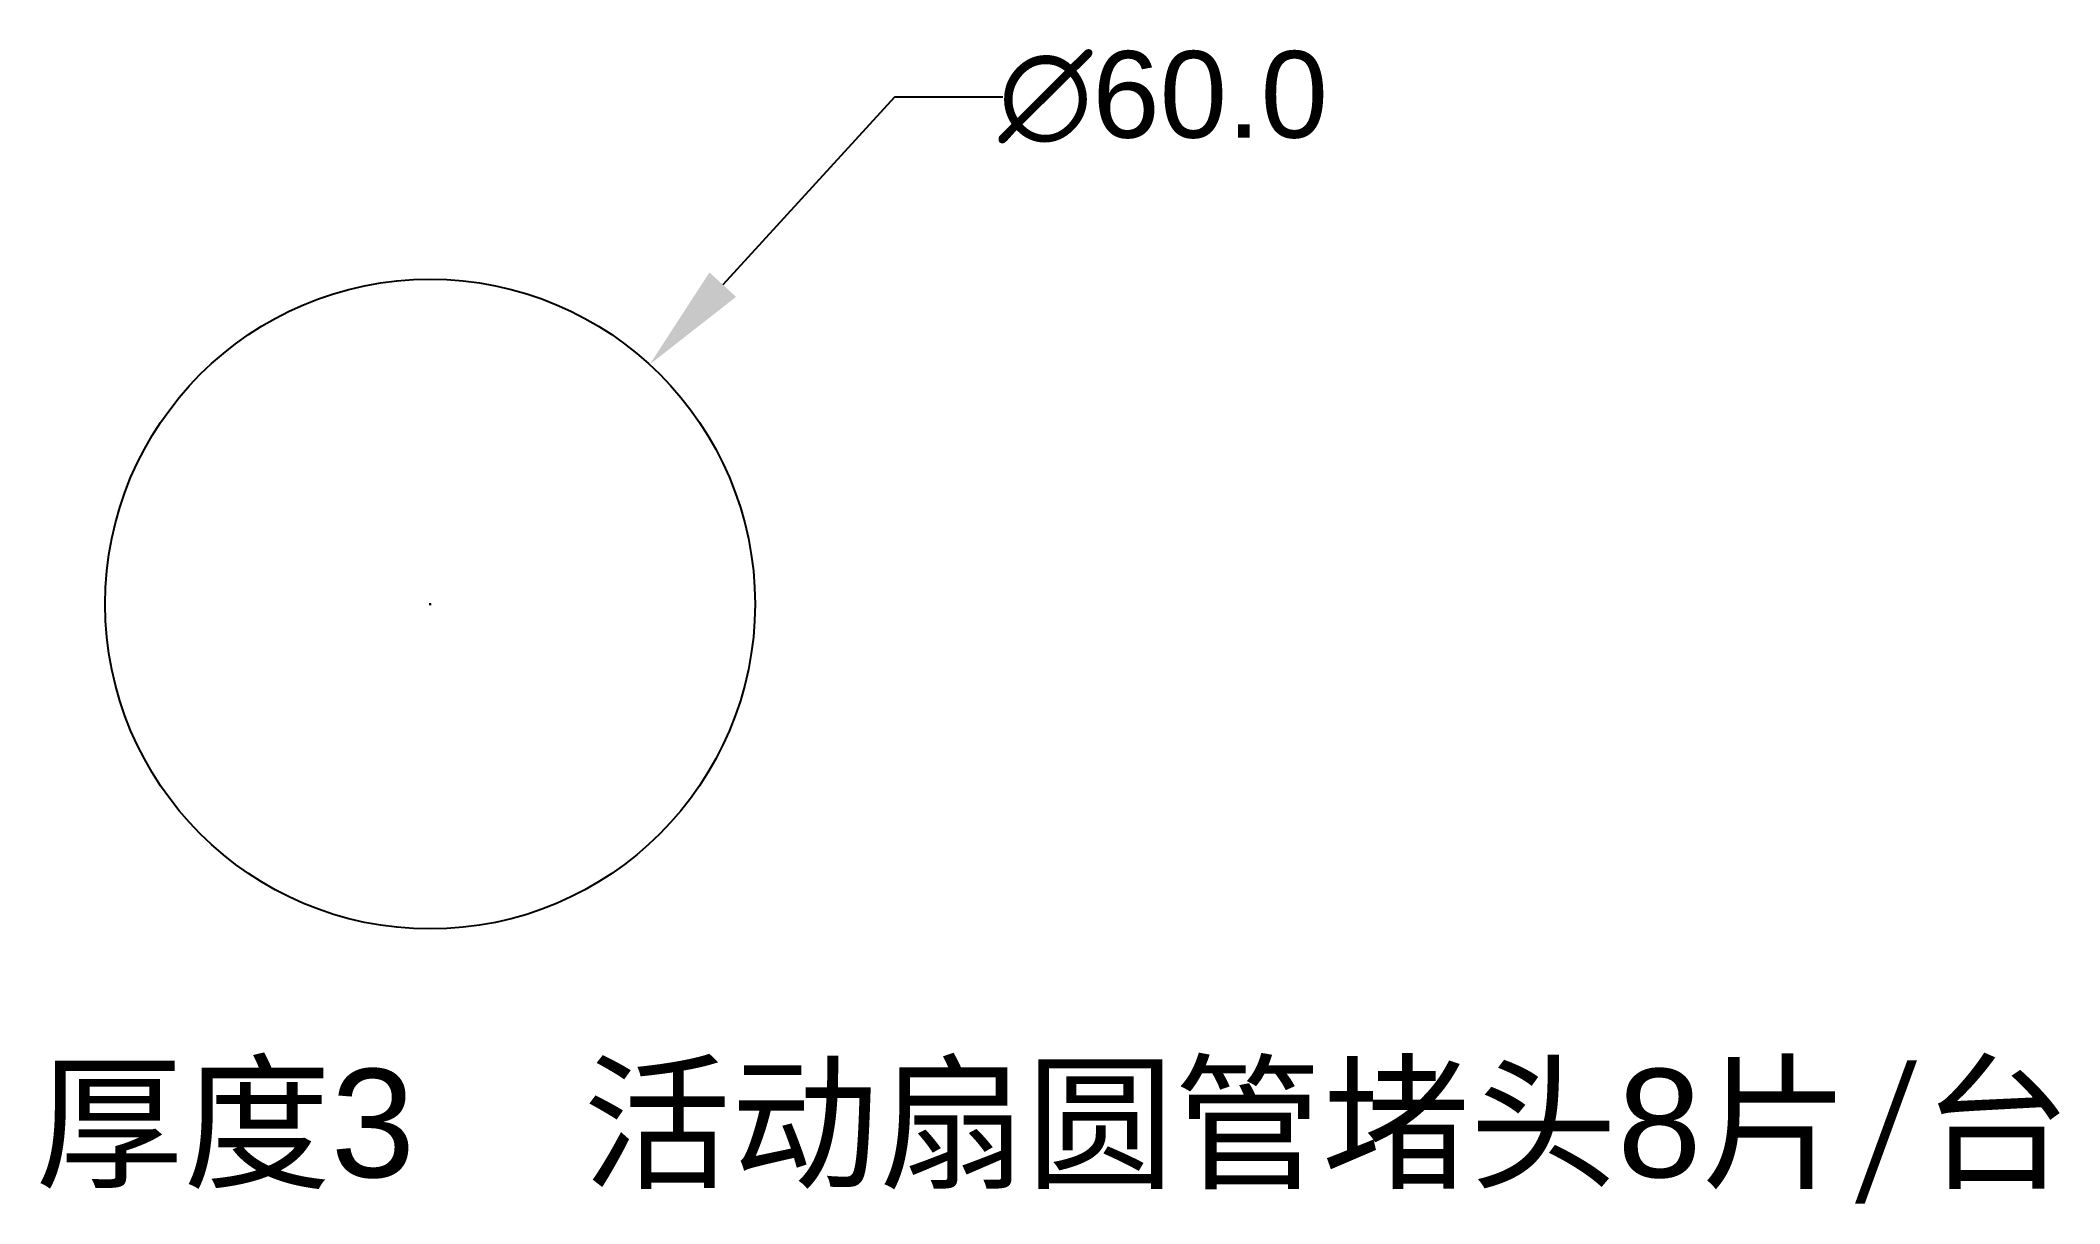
# Model space of a CAD drawing. Header units: millimetres. Extents: x -36 to 150, y -55 to 52.
import ezdxf

# ---------------------------------------------------------------- set-up
doc = ezdxf.new("R2010")
doc.units = ezdxf.units.MM
doc.styles.get("Standard").update_dxf_attribs({"font": 'arial.ttf'})
doc.dimstyles.get("Standard").update_dxf_attribs({"dimtxt": 8, "dimasz": 10, "dimexe": 0.18, "dimexo": 0.0625, "dimgap": 0.09, "dimtad": 0, "dimtih": 1, "dimtoh": 1, "dimdec": 1, "dimzin": 0, "dimdsep": 46, "dimtxsty": 'Standard', "dimcen": 0.09, "dimclrd": 3, "dimclre": 3, "dimclrt": 3, "dimadec": 0, "dimazin": 0, "dimtfac": 1, "dimtdec": 1, "dimtofl": 0, "dimtmove": 0, "dimatfit": 3, "dimfxl": 1, "dimtolj": 1, "dimtzin": 0, "dimarcsym": 0})

# ---------------------------------------------------------------- blocks, each defined once
blk = doc.blocks.new('*D11')
at = {"color": 3, "lineweight": -2, "transparency": 16777216}
for p, q in [((42.87, 46.8), (27.02, 29.49)), ((52.87, 46.8), (42.87, 46.8)), ((-0.09, 0), (0.09, 0)), ((0, -0.09), (0, 0.09))]:
    blk.add_line(p, q, dxfattribs=at)
at = {"color": 3, "transparency": 16777216}
blk.add_solid([(25.79, 30.62), (28.25, 28.37), (20.27, 22.12)], dxfattribs=at)
at = {"layer": 'Defpoints', "color": 0, "transparency": 16777216}
for p in [(20.27, 22.12), (-20.27, -22.12)]:
    blk.add_point(p, dxfattribs=at)
at = {"color": 3, "transparency": 16777216, "insert": (67.69, 46.8), "char_height": 8, "attachment_point": 5}
blk.add_mtext('\\A1;∅60.0', dxfattribs=at)

msp = doc.modelspace()

# ---------------------------------------------------------------- linework, layer by layer
msp.add_circle((0, 0), 30)

# ---------------------------------------------------------------- texts
at = {"insert": (-36.44, -42.92), "char_height": 10, "attachment_point": 1}
msp.add_mtext_dynamic_manual_height_columns('{\\fSimSun|b0|i0|c134|p2;厚度}3    {\\fSimSun|b0|i0|c134|p2;活动扇圆管堵头}8{\\fSimSun|b0|i0|c134|p2;片/台}', width=205.9863, gutter_width=12.5, heights=[0], dxfattribs=at)

# ---------------------------------------------------------------- dimensions: what is measured, and where the dimension line sits
dim = msp.add_diameter_dim_2p(p1=(-20.27, -22.12), p2=(20.27, 22.12), dimstyle='Standard')
dim.commit()
dim.dimension.update_dxf_attribs({"geometry": '*D11', "text_midpoint": (67.69, 46.8), "dimtype": 163})

doc.saveas('drawing.dxf')
